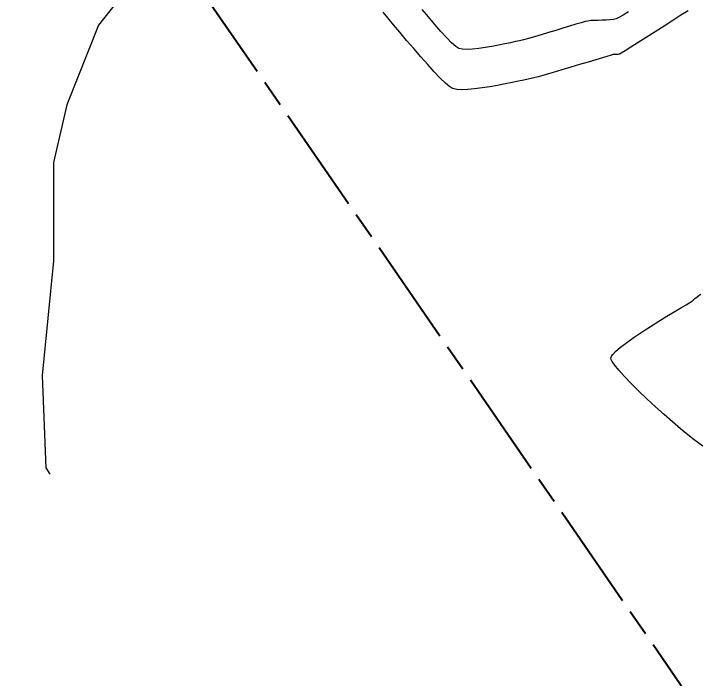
# Model space of a CAD drawing. Header units: metres. Extents: x 708931 to 723899, y 5405153 to 5413472.
# Drawn here: x 708996.4 to 709152.4, y 5411784.8 to 5411936.3 of the extents above; entities that cross this region are included whole.
import ezdxf

# ---------------------------------------------------------------- set-up
doc = ezdxf.new("R2010")
doc.units = ezdxf.units.M
doc.header["$LTSCALE"] = 12.7
doc.header["$MEASUREMENT"] = 0
doc.linetypes.add('ACAD_ISO08W100', pattern=[36, 24, -3, 6, -3])
doc.layers.add('CONT-MNR1', color=251, linetype='Continuous')
doc.layers.add('contornos2', color=7, linetype='Continuous')
doc.layers.add('corte', color=214, linetype='ACAD_ISO08W100', lineweight=40)

msp = doc.modelspace()

# ---------------------------------------------------------------- linework, layer by layer
at = {"layer": 'CONT-MNR1', "flags": 128}
for points, elevation in [([(709149.8, 5411936.96), (709148.19, 5411935.93), (709146.34, 5411934.74), (709144.34, 5411933.47), (709142.3, 5411932.16), (709140.3, 5411930.88), (709138.44, 5411929.69), (709136.81, 5411928.65), (709135.5, 5411927.83), (709134.62, 5411927.28), (709134.24, 5411927.06), (709133.9, 5411927), (709133.49, 5411926.99), (709133.07, 5411926.98), (709132.72, 5411926.95), (709132.37, 5411926.85), (709131.55, 5411926.61), (709130.35, 5411926.25), (709128.83, 5411925.79), (709127.07, 5411925.26), (709125.15, 5411924.68), (709123.14, 5411924.08), (709121.12, 5411923.48), (709119.16, 5411922.91), (709117.34, 5411922.39), (709115.73, 5411921.94), (709114.41, 5411921.59), (709113.45, 5411921.37), (709112.48, 5411921.17), (709111.25, 5411920.91), (709109.79, 5411920.61), (709108.18, 5411920.29), (709106.47, 5411919.97), (709104.71, 5411919.66), (709102.95, 5411919.39), (709101.27, 5411919.18), (709099.71, 5411919.03), (709098.33, 5411918.98), (709097.18, 5411919.04), (709096.32, 5411919.23), (709095.62, 5411919.65), (709094.65, 5411920.48), (709093.46, 5411921.63), (709092.09, 5411923.06), (709090.59, 5411924.69), (709089.02, 5411926.47), (709087.4, 5411928.33), (709085.8, 5411930.21), (709084.26, 5411932.05), (709082.83, 5411933.77), (709081.54, 5411935.33), (709080.46, 5411936.65)], 227), ([(709136.24, 5411936.71), (709135.01, 5411935.94), (709134.07, 5411935.38), (709133.47, 5411935.1), (709132.81, 5411934.94), (709132.03, 5411934.84), (709131.17, 5411934.79), (709130.27, 5411934.77), (709129.37, 5411934.76), (709128.5, 5411934.74), (709127.7, 5411934.7), (709127, 5411934.61), (709126.4, 5411934.47), (709125.47, 5411934.22), (709124.27, 5411933.87), (709122.87, 5411933.45), (709121.33, 5411932.98), (709119.7, 5411932.48), (709118.05, 5411931.97), (709116.43, 5411931.48), (709114.9, 5411931.03), (709113.53, 5411930.64), (709112.37, 5411930.33), (709111.48, 5411930.12), (709110.56, 5411929.92), (709109.42, 5411929.68), (709108.11, 5411929.4), (709106.68, 5411929.1), (709105.18, 5411928.82), (709103.67, 5411928.56), (709102.2, 5411928.35), (709100.81, 5411928.21), (709099.56, 5411928.16), (709098.5, 5411928.21), (709097.69, 5411928.39), (709096.98, 5411928.83), (709096.03, 5411929.67), (709094.88, 5411930.83), (709093.59, 5411932.25), (709092.21, 5411933.84), (709090.78, 5411935.53), (709089.35, 5411937.25)], 228), ([(709153.2, 5411837.89), (709152.35, 5411838.44), (709151.17, 5411839.31), (709149.73, 5411840.46), (709148.07, 5411841.83), (709146.25, 5411843.39), (709144.34, 5411845.07), (709142.39, 5411846.83), (709140.45, 5411848.62), (709138.59, 5411850.4), (709136.87, 5411852.11), (709135.34, 5411853.7), (709134.05, 5411855.14), (709133.07, 5411856.36), (709132.55, 5411857.15), (709132.32, 5411857.61), (709132.26, 5411857.86), (709132.26, 5411857.96), (709132.28, 5411858.07), (709132.38, 5411858.31), (709132.67, 5411858.74), (709133.3, 5411859.4), (709134.42, 5411860.38), (709135.85, 5411861.47), (709137.51, 5411862.64), (709139.33, 5411863.87), (709141.23, 5411865.09), (709143.14, 5411866.29), (709144.98, 5411867.42), (709146.68, 5411868.45), (709148.16, 5411869.34), (709149.35, 5411870.05), (709150.18, 5411870.54), (709150.57, 5411870.79), (709150.95, 5411871.08), (709151.38, 5411871.45), (709151.84, 5411871.83), (709152.3, 5411872.19), (709152.74, 5411872.46)], 227)]:
    msp.add_lwpolyline(points, dxfattribs=dict(at, elevation=elevation))
at = {"layer": 'contornos2', "color": 30}
msp.add_lwpolyline([(709023.79, 5411943.87), (709015.68, 5411933.66), (709008.51, 5411915.53), (709005.46, 5411902.41), (709005.46, 5411880), (709002.94, 5411853.95), (709003.71, 5411832.96), (709004.65, 5411831.5)], dxfattribs=at)
at = {"layer": 'corte', "color": 6, "ltscale": 0.08}
msp.add_lwpolyline([(708996.43, 5412003.45), (709351.94, 5411488.27)], dxfattribs=at)

doc.saveas('drawing.dxf')
